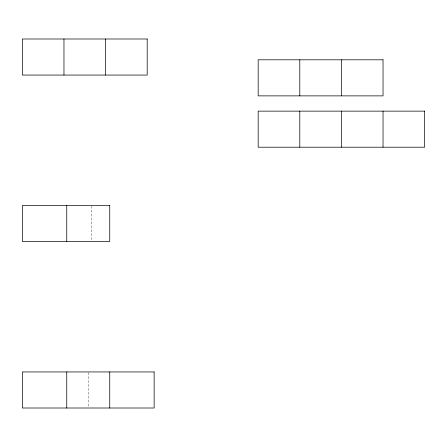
<?xml version="1.0" encoding="UTF-8"?>
<svg xmlns="http://www.w3.org/2000/svg" width="447" height="447" viewBox="0 0 447 447"><rect width="100%" height="100%" fill="white"/><g stroke="black" fill="none" stroke-linecap="round" stroke-linejoin="round"><path stroke-width="0.34" stroke-dasharray="2.23 1.68" d="M91.713 206.162L91.713 240.838M88.243 372.63L88.243 407.312"/><path stroke-width="0.67" d="M383.034 111.135L383.034 147.203M341.413 59.803L341.413 95.876M341.413 111.135L341.413 147.203M299.797 59.803L299.797 95.876M299.797 111.135L299.797 147.203M109.744 371.938L109.744 408.005M105.587 38.995L105.587 75.062M66.743 205.464L66.743 241.536M66.743 371.938L66.743 408.005M63.966 38.995L63.966 75.062M147.203 38.995L22.35 38.995L22.35 75.062L147.203 75.062L147.203 38.995M383.034 59.803L258.182 59.803L258.182 95.876L383.034 95.876L383.034 59.803M424.65 111.135L258.182 111.135L258.182 147.203L424.65 147.203L424.65 111.135M109.744 205.464L22.35 205.464L22.35 241.536L109.744 241.536L109.744 205.464M154.137 371.938L22.35 371.938L22.35 408.005L154.137 408.005L154.137 371.938"/></g></svg>
